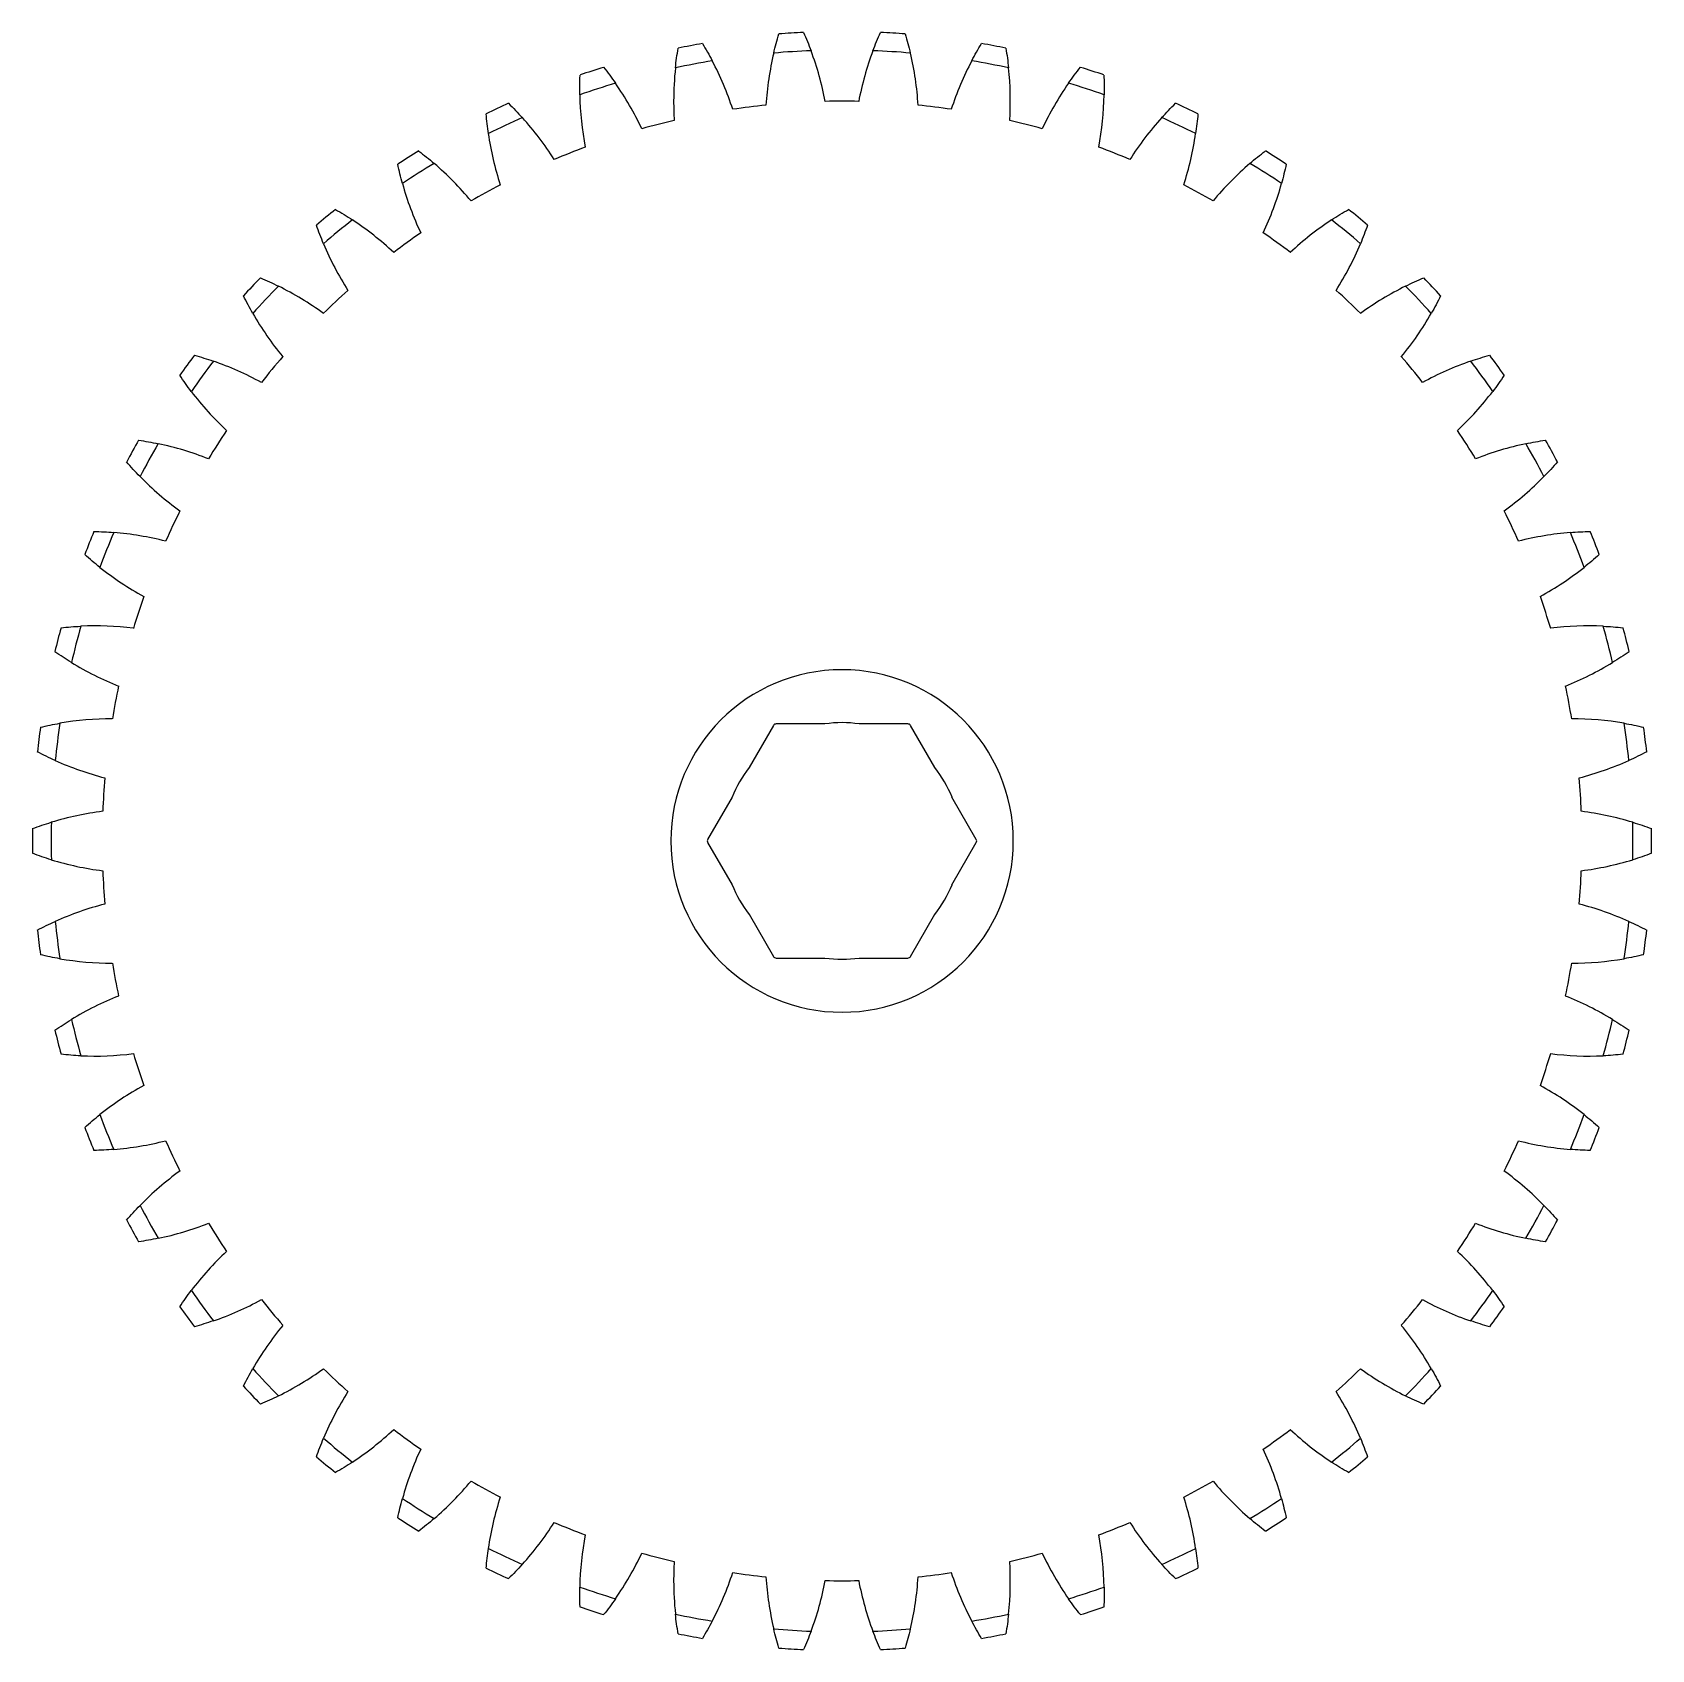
# Model space of a CAD drawing. Header units: inches. Extents: x 0 to 10.9, y 0 to 8.4.
# Drawn here: x 2.636 to 3.936, y 3.564 to 4.863 of the extents above; entities that cross this region are included whole.
import ezdxf

# ---------------------------------------------------------------- set-up
doc = ezdxf.new("R2010")
doc.units = ezdxf.units.IN
doc.header["$MEASUREMENT"] = 0

msp = doc.modelspace()

# ---------------------------------------------------------------- linework, layer by layer
at = {"color": 7, "linetype": 'Continuous', "lineweight": 25}
for p, q in [((3.2307, 4.3063), (3.2111, 4.2725)), ((3.2719, 4.3076), (3.2328, 4.3076)), ((3.3385, 4.3076), (3.2994, 4.3076)), ((3.3602, 4.2725), (3.3407, 4.3063)), ((3.1974, 4.2487), (3.1778, 4.2148)), ((3.3935, 4.2148), (3.3739, 4.2487)), ((3.1778, 4.2123), (3.1974, 4.1785)), ((3.3739, 4.1785), (3.3935, 4.2123)), ((3.2111, 4.1547), (3.2307, 4.1208)), ((3.3407, 4.1208), (3.3602, 4.1547)), ((3.2328, 4.1196), (3.2719, 4.1196)), ((3.2994, 4.1196), (3.3385, 4.1196))]:
    msp.add_line(p, q, dxfattribs=at)
for centre, radius, start, end in [((3.2857, 4.2136), 0.65, 92.7257, 94.4743), ((3.2857, 4.2136), 0.65, 85.5257, 87.2743), ((3.2857, 4.2136), 0.65, 99.9257, 101.6743), ((3.2857, 4.2136), 0.65, 78.3257, 80.0743), ((3.2857, 4.2136), 0.635, 99.4424, 102.1576), ((2.9602, 4.7237), 0.25, 18.0311, 27.7226), ((3.4741, 4.7886), 0.25, 166.6774, 176.3689), ((3.2857, 4.2136), 0.635, 92.2424, 94.9576), ((3.0267, 4.7604), 0.25, 10.8311, 20.5226), ((3.5446, 4.7604), 0.25, 159.4774, 169.1689), ((3.2857, 4.2136), 0.635, 85.0424, 87.7576), ((3.0973, 4.7886), 0.25, 3.6311, 13.3226), ((3.6111, 4.7237), 0.25, 152.2774, 161.9689), ((3.2857, 4.2136), 0.635, 77.8424, 80.5576), ((3.2857, 4.2136), 0.65, 107.1257, 108.8743), ((3.4005, 4.8077), 0.25, 173.8774, 180), ((3.1708, 4.8077), 0.25, 356.4311, 6.1226), ((3.2857, 4.2136), 0.65, 71.1257, 72.8743), ((3.2857, 4.2136), 0.635, 106.6424, 109.3576), ((3.3251, 4.8174), 0.25, 181.0774, 190.7689), ((2.8988, 4.6789), 0.25, 25.2311, 34.9226), ((3.6725, 4.6789), 0.25, 145.0774, 154.7689), ((3.2857, 4.2136), 0.635, 70.6424, 73.3576), ((3.2462, 4.8174), 0.25, 349.2311, 358.9226), ((3.2857, 4.2136), 0.65, 114.3257, 116.0743), ((3.4005, 4.8077), 0.25, 180, 183.5689), ((3.2857, 4.2136), 0.594, 95.9042, 98.4958), ((3.2857, 4.2136), 0.594, 88.7042, 91.2958), ((3.2857, 4.2136), 0.594, 81.5042, 84.0958), ((3.2857, 4.2136), 0.65, 63.9257, 65.6743), ((3.2857, 4.2136), 0.635, 113.8424, 116.5576), ((2.8436, 4.6267), 0.25, 32.4311, 42.1226), ((3.2857, 4.2136), 0.594, 103.1042, 105.6958), ((3.2857, 4.2136), 0.594, 74.3042, 76.8958), ((3.7278, 4.6267), 0.25, 137.8774, 147.5689), ((3.2857, 4.2136), 0.635, 63.4424, 66.1576), ((3.2491, 4.8176), 0.25, 188.2774, 197.9689), ((3.3222, 4.8176), 0.25, 342.0311, 351.7226), ((3.2857, 4.2136), 0.65, 121.5257, 123.2743), ((3.2857, 4.2136), 0.594, 110.3042, 112.8958), ((3.2857, 4.2136), 0.594, 67.1042, 69.6958), ((3.2857, 4.2136), 0.65, 56.7257, 58.4743), ((3.2857, 4.2136), 0.635, 121.0424, 123.7576), ((2.7953, 4.568), 0.25, 39.6311, 49.3226), ((3.7761, 4.568), 0.25, 130.6774, 140.3689), ((3.2857, 4.2136), 0.635, 56.2424, 58.9576), ((3.1737, 4.8082), 0.25, 195.4774, 205.1689), ((3.2857, 4.2136), 0.594, 117.5042, 120.0958), ((3.2857, 4.2136), 0.594, 59.9042, 62.4958), ((3.3976, 4.8082), 0.25, 334.8311, 344.5226), ((3.2857, 4.2136), 0.65, 128.7257, 130.4743), ((3.2857, 4.2136), 0.65, 49.5257, 51.2743), ((3.2857, 4.2136), 0.635, 128.2424, 130.9576), ((2.7547, 4.5038), 0.25, 46.8311, 56.5226), ((3.8166, 4.5038), 0.25, 123.4774, 133.1689), ((3.2857, 4.2136), 0.635, 49.0424, 51.7576), ((3.1001, 4.7895), 0.25, 202.6774, 212.3689), ((3.2857, 4.2136), 0.594, 124.7042, 127.2958), ((3.2857, 4.2136), 0.594, 52.7042, 55.2958), ((3.4712, 4.7895), 0.25, 327.6311, 337.3226), ((3.2857, 4.2136), 0.65, 135.9257, 137.6743), ((3.2857, 4.2136), 0.635, 135.4424, 138.1576), ((2.7225, 4.4349), 0.25, 54.0311, 63.7226), ((3.2857, 4.2136), 0.594, 131.9042, 134.4958), ((3.2857, 4.2136), 0.594, 45.5042, 48.0958), ((3.8488, 4.4349), 0.25, 116.2774, 125.9689), ((3.2857, 4.2136), 0.635, 41.8424, 44.5576), ((3.2857, 4.2136), 0.65, 42.3257, 44.0743), ((3.0294, 4.7617), 0.25, 209.8774, 219.5689), ((3.542, 4.7617), 0.25, 320.4311, 330.1226), ((3.2857, 4.2136), 0.65, 143.1257, 144.8743), ((3.2857, 4.2136), 0.594, 139.1042, 141.6958), ((3.2857, 4.2136), 0.594, 38.3042, 40.8958), ((3.2857, 4.2136), 0.65, 35.1257, 36.8743), ((3.2857, 4.2136), 0.635, 142.6424, 145.3576), ((2.6992, 4.3626), 0.25, 61.2311, 70.9226), ((3.8721, 4.3626), 0.25, 109.0774, 118.7689), ((3.2857, 4.2136), 0.635, 34.6424, 37.3576), ((2.9627, 4.7253), 0.25, 217.0774, 226.7689), ((3.6086, 4.7253), 0.25, 313.2311, 322.9226), ((3.2857, 4.2136), 0.594, 146.3042, 148.8958), ((3.2857, 4.2136), 0.594, 31.1042, 33.6958), ((3.2857, 4.2136), 0.65, 150.3257, 152.0743), ((3.2857, 4.2136), 0.635, 149.8424, 152.5576), ((2.6852, 4.2879), 0.25, 68.4311, 78.1226), ((3.8862, 4.2879), 0.25, 101.8774, 111.5689), ((3.2857, 4.2136), 0.635, 27.4424, 30.1576), ((3.2857, 4.2136), 0.65, 27.9257, 29.6743), ((2.9011, 4.6808), 0.25, 224.2774, 233.9689), ((3.6702, 4.6808), 0.25, 306.0311, 315.7226), ((3.2857, 4.2136), 0.594, 153.5042, 156.0958), ((3.2857, 4.2136), 0.594, 23.9042, 26.4958), ((3.2857, 4.2136), 0.65, 157.5257, 159.2743), ((3.2857, 4.2136), 0.635, 157.0424, 159.7576), ((2.6806, 4.2121), 0.25, 75.6311, 85.3226), ((3.8908, 4.2121), 0.25, 94.6774, 104.3689), ((3.2857, 4.2136), 0.635, 20.2424, 22.9576), ((3.2857, 4.2136), 0.65, 20.7257, 22.4743), ((2.8456, 4.6289), 0.25, 231.4774, 241.1689), ((3.7257, 4.6289), 0.25, 298.8311, 308.5226), ((3.2857, 4.2136), 0.594, 160.7042, 163.2958), ((3.2857, 4.2136), 0.594, 16.7042, 19.2958), ((3.2857, 4.2136), 0.65, 164.7257, 166.4743), ((3.2857, 4.2136), 0.635, 164.2424, 166.9576), ((2.6855, 4.1363), 0.25, 82.8311, 92.5226), ((3.8858, 4.1363), 0.25, 87.4774, 97.1689), ((3.2857, 4.2136), 0.635, 13.0424, 15.7576), ((3.2857, 4.2136), 0.65, 13.5257, 15.2743), ((2.797, 4.5704), 0.25, 238.6774, 248.3689), ((3.7743, 4.5704), 0.25, 291.6311, 301.3226), ((3.2857, 4.2136), 0.1375, 0, 180), ((3.2857, 4.2136), 0.594, 167.9042, 170.4958), ((3.2857, 4.2136), 0.594, 9.5042, 12.0958), ((3.2857, 4.2136), 0.65, 171.9257, 173.6743), ((3.2857, 4.2136), 0.635, 171.4424, 174.1576), ((2.6999, 4.0617), 0.25, 90.0311, 99.7226), ((3.2328, 4.3051), 0.0025, 90, 150), ((3.2857, 4.2136), 0.095, 81.6793, 98.3207), ((3.3385, 4.3051), 0.0025, 30, 90), ((3.8714, 4.0617), 0.25, 80.2774, 89.9689), ((3.2857, 4.2136), 0.635, 5.8424, 8.5576), ((3.2857, 4.2136), 0.65, 6.3257, 8.0743), ((2.7561, 4.5064), 0.25, 245.8774, 255.5689), ((3.8152, 4.5064), 0.25, 284.4311, 294.1226), ((3.2857, 4.2136), 0.594, 175.1042, 177.6958), ((3.2857, 4.2136), 0.095, 141.6793, 158.3207), ((3.2857, 4.2136), 0.095, 21.6793, 38.3207), ((3.2857, 4.2136), 0.594, 2.3042, 4.8958), ((3.2857, 4.2136), 0.635, 178.6424, 181.3576), ((2.7236, 3.9894), 0.25, 97.2311, 106.9226), ((3.8477, 3.9894), 0.25, 73.0774, 82.7689), ((3.2857, 4.2136), 0.635, 358.6424, 1.3576), ((3.2857, 4.2136), 0.65, 179.1257, 180), ((3.2857, 4.2136), 0.65, 180, 180.8743), ((3.2857, 4.2136), 0.1375, 180, 0), ((3.18, 4.2136), 0.0025, 150, 180), ((3.18, 4.2136), 0.0025, 180, 210), ((3.3913, 4.2136), 0.0025, 330, 30), ((3.2857, 4.2136), 0.65, 359.1257, 0.8743), ((2.7236, 4.4377), 0.25, 253.0774, 262.7689), ((3.2857, 4.2136), 0.594, 182.3042, 184.8958), ((3.2857, 4.2136), 0.594, 355.1042, 357.6958), ((3.8477, 4.4377), 0.25, 277.2311, 286.9226), ((3.2857, 4.2136), 0.095, 201.6793, 218.3207), ((3.2857, 4.2136), 0.095, 321.6793, 338.3207), ((2.7561, 3.9208), 0.25, 104.4311, 114.1226), ((3.8152, 3.9208), 0.25, 65.8774, 75.5689), ((3.2857, 4.2136), 0.635, 185.8424, 188.5576), ((3.2857, 4.2136), 0.635, 351.4424, 354.1576), ((3.2857, 4.2136), 0.65, 186.3257, 188.0743), ((3.2857, 4.2136), 0.65, 351.9257, 353.6743), ((2.6999, 4.3655), 0.25, 260.2774, 269.9689), ((3.2857, 4.2136), 0.594, 189.5042, 192.0958), ((3.2328, 4.1221), 0.0025, 210, 270), ((3.2857, 4.2136), 0.095, 261.6793, 278.3207), ((3.3385, 4.1221), 0.0025, 270, 330), ((3.2857, 4.2136), 0.594, 347.9042, 350.4958), ((3.8714, 4.3655), 0.25, 270.0311, 279.7226), ((2.797, 3.8567), 0.25, 111.6311, 121.3226), ((3.7743, 3.8567), 0.25, 58.6774, 68.3689), ((3.2857, 4.2136), 0.635, 193.0424, 195.7576), ((3.2857, 4.2136), 0.635, 344.2424, 346.9576), ((3.2857, 4.2136), 0.65, 193.5257, 195.2743), ((3.2857, 4.2136), 0.65, 344.7257, 346.4743), ((2.6855, 4.2909), 0.25, 267.4774, 277.1689), ((3.2857, 4.2136), 0.594, 196.7042, 199.2958), ((3.2857, 4.2136), 0.594, 340.7042, 343.2958), ((3.8858, 4.2909), 0.25, 262.8311, 272.5226), ((2.8456, 3.7983), 0.25, 118.8311, 128.5226), ((3.7257, 3.7983), 0.25, 51.4774, 61.1689), ((3.2857, 4.2136), 0.635, 200.2424, 202.9576), ((3.2857, 4.2136), 0.635, 337.0424, 339.7576), ((3.2857, 4.2136), 0.65, 200.7257, 202.4743), ((3.2857, 4.2136), 0.65, 337.5257, 339.2743), ((2.6806, 4.2151), 0.25, 274.6774, 284.3689), ((3.2857, 4.2136), 0.594, 203.9042, 206.4958), ((3.2857, 4.2136), 0.594, 333.5042, 336.0958), ((3.8908, 4.2151), 0.25, 255.6311, 265.3226), ((2.9011, 3.7464), 0.25, 126.0311, 135.7226), ((3.6702, 3.7464), 0.25, 44.2774, 53.9689), ((3.2857, 4.2136), 0.635, 207.4424, 210.1576), ((3.2857, 4.2136), 0.635, 329.8424, 332.5576), ((3.2857, 4.2136), 0.65, 207.9257, 209.6743), ((2.6852, 4.1392), 0.25, 281.8774, 291.5689), ((3.2857, 4.2136), 0.594, 211.1042, 213.6958), ((3.2857, 4.2136), 0.594, 326.3042, 328.8958), ((3.8862, 4.1392), 0.25, 248.4311, 258.1226), ((3.2857, 4.2136), 0.65, 330.3257, 332.0743), ((2.9627, 3.7019), 0.25, 133.2311, 142.9226), ((3.6086, 3.7019), 0.25, 37.0774, 46.7689), ((3.2857, 4.2136), 0.635, 214.6424, 217.3576), ((3.2857, 4.2136), 0.635, 322.6424, 325.3576), ((3.2857, 4.2136), 0.65, 215.1257, 216.8743), ((2.6992, 4.0645), 0.25, 289.0774, 298.7689), ((3.2857, 4.2136), 0.594, 218.3042, 220.8958), ((3.2857, 4.2136), 0.594, 319.1042, 321.6958), ((3.8721, 4.0645), 0.25, 241.2311, 250.9226), ((3.2857, 4.2136), 0.65, 323.1257, 324.8743), ((3.0294, 3.6654), 0.25, 140.4311, 150.1226), ((3.542, 3.6654), 0.25, 29.8774, 39.5689), ((3.2857, 4.2136), 0.635, 221.8424, 224.5576), ((2.7225, 3.9922), 0.25, 296.2774, 305.9689), ((3.2857, 4.2136), 0.594, 225.5042, 228.0958), ((3.2857, 4.2136), 0.594, 311.9042, 314.4958), ((3.8488, 3.9922), 0.25, 234.0311, 243.7226), ((3.2857, 4.2136), 0.635, 315.4424, 318.1576), ((3.2857, 4.2136), 0.65, 222.3257, 224.0743), ((3.1001, 3.6376), 0.25, 147.6311, 157.3226), ((3.4712, 3.6376), 0.25, 22.6774, 32.3689), ((3.2857, 4.2136), 0.65, 315.9257, 317.6743), ((3.2857, 4.2136), 0.635, 229.0424, 231.7576), ((2.7547, 3.9234), 0.25, 303.4774, 313.1689), ((3.2857, 4.2136), 0.594, 232.7042, 235.2958), ((3.2857, 4.2136), 0.594, 304.7042, 307.2958), ((3.8166, 3.9234), 0.25, 226.8311, 236.5226), ((3.2857, 4.2136), 0.635, 308.2424, 310.9576), ((3.2857, 4.2136), 0.65, 229.5257, 231.2743), ((3.1737, 3.6189), 0.25, 154.8311, 164.5226), ((3.3976, 3.6189), 0.25, 15.4774, 25.1689), ((3.2857, 4.2136), 0.65, 308.7257, 310.4743), ((2.7953, 3.8591), 0.25, 310.6774, 320.3689), ((3.2857, 4.2136), 0.594, 239.9042, 242.4958), ((3.2857, 4.2136), 0.594, 297.5042, 300.0958), ((3.7761, 3.8591), 0.25, 219.6311, 229.3226), ((3.2857, 4.2136), 0.635, 236.2424, 238.9576), ((3.2491, 3.6096), 0.25, 162.0311, 171.7226), ((3.3222, 3.6096), 0.25, 8.2774, 17.9689), ((3.2857, 4.2136), 0.635, 301.0424, 303.7576), ((3.2857, 4.2136), 0.65, 236.7257, 238.4743), ((2.8436, 3.8005), 0.25, 317.8774, 327.5689), ((3.2857, 4.2136), 0.594, 247.1042, 249.6958), ((3.2857, 4.2136), 0.594, 290.3042, 292.8958), ((3.7278, 3.8005), 0.25, 212.4311, 222.1226), ((3.2857, 4.2136), 0.65, 301.5257, 303.2743), ((3.3251, 3.6098), 0.25, 169.2311, 178.9226), ((3.2462, 3.6098), 0.25, 1.0774, 10.7689), ((3.2857, 4.2136), 0.635, 243.4424, 246.1576), ((2.8988, 3.7483), 0.25, 325.0774, 334.7689), ((3.2857, 4.2136), 0.594, 254.3042, 256.8958), ((3.2857, 4.2136), 0.594, 283.1042, 285.6958), ((3.6725, 3.7483), 0.25, 205.2311, 214.9226), ((3.2857, 4.2136), 0.635, 293.8424, 296.5576), ((3.2857, 4.2136), 0.65, 243.9257, 245.6743), ((3.4005, 3.6195), 0.25, 176.4311, 180), ((3.1708, 3.6195), 0.25, 353.8774, 3.5689), ((3.2857, 4.2136), 0.65, 294.3257, 296.0743), ((3.2857, 4.2136), 0.635, 250.6424, 253.3576), ((3.4005, 3.6195), 0.25, 180, 186.1226), ((2.9602, 3.7035), 0.25, 332.2774, 341.9689), ((3.2857, 4.2136), 0.594, 261.5042, 264.0958), ((3.4741, 3.6386), 0.25, 183.6311, 193.3226), ((3.0267, 3.6667), 0.25, 339.4774, 349.1689), ((3.2857, 4.2136), 0.594, 268.7042, 271.2958), ((3.5446, 3.6667), 0.25, 190.8311, 200.5226), ((3.0973, 3.6386), 0.25, 346.6774, 356.3689), ((3.2857, 4.2136), 0.594, 275.9042, 278.4958), ((3.6111, 3.7035), 0.25, 198.0311, 207.7226), ((3.2857, 4.2136), 0.635, 286.6424, 289.3576), ((3.2857, 4.2136), 0.65, 251.1257, 252.8743), ((3.2857, 4.2136), 0.635, 257.8424, 260.5576), ((3.2857, 4.2136), 0.635, 279.4424, 282.1576), ((3.2857, 4.2136), 0.65, 287.1257, 288.8743), ((3.2857, 4.2136), 0.65, 258.3257, 260.0743), ((3.2857, 4.2136), 0.635, 265.0424, 267.7576), ((3.2857, 4.2136), 0.635, 272.2424, 274.9576), ((3.2857, 4.2136), 0.65, 279.9257, 281.6743), ((3.2857, 4.2136), 0.65, 265.5257, 267.2743), ((3.2857, 4.2136), 0.65, 272.7257, 274.4743)]:
    msp.add_arc(centre, radius, start, end, dxfattribs=at)
for points in [[(3.2547, 4.8628), (3.2569, 4.858), (3.259, 4.8531), (3.2608, 4.8481)], [(3.3105, 4.8481), (3.3124, 4.8531), (3.3144, 4.858), (3.3166, 4.8628)], [(3.1519, 4.8343), (3.1525, 4.8396), (3.1532, 4.8449), (3.1541, 4.8501)], [(3.1736, 4.8539), (3.1764, 4.8493), (3.179, 4.8447), (3.1815, 4.84)], [(3.2308, 4.8462), (3.232, 4.8514), (3.2334, 4.8565), (3.235, 4.8616)], [(3.3364, 4.8616), (3.3379, 4.8565), (3.3393, 4.8514), (3.3405, 4.8462)], [(3.3898, 4.84), (3.3923, 4.8447), (3.3949, 4.8493), (3.3977, 4.8539)], [(3.4172, 4.8501), (3.4181, 4.8449), (3.4188, 4.8396), (3.4194, 4.8343)], [(3.0751, 4.8174), (3.0751, 4.8211), (3.0752, 4.8249), (3.0754, 4.8286)], [(3.0943, 4.8348), (3.0976, 4.8306), (3.1008, 4.8263), (3.1038, 4.822)], [(3.4675, 4.822), (3.4706, 4.8263), (3.4737, 4.8306), (3.4771, 4.8348)], [(3.4959, 4.8286), (3.4962, 4.8233), (3.4962, 4.818), (3.4961, 4.8127)], [(3.0752, 4.8127), (3.0752, 4.8142), (3.0751, 4.8158), (3.0751, 4.8174)], [(3.0018, 4.7816), (3.001, 4.7868), (3.0004, 4.7921), (3, 4.7974)], [(3.0179, 4.8059), (3.0217, 4.8021), (3.0254, 4.7983), (3.029, 4.7944)], [(3.5423, 4.7944), (3.5459, 4.7983), (3.5496, 4.8021), (3.5534, 4.8059)], [(3.5714, 4.7974), (3.5709, 4.7921), (3.5703, 4.7868), (3.5696, 4.7816)], [(2.9458, 4.7676), (2.9501, 4.7644), (2.9542, 4.7611), (2.9582, 4.7576)], [(3.6131, 4.7576), (3.6171, 4.7611), (3.6213, 4.7644), (3.6255, 4.7676)], [(2.9328, 4.7415), (2.9314, 4.7466), (2.9301, 4.7518), (2.929, 4.757)], [(3.6423, 4.757), (3.6412, 4.7518), (3.6399, 4.7466), (3.6385, 4.7415)], [(2.879, 4.7207), (2.8837, 4.718), (2.8882, 4.7152), (2.8926, 4.7123)], [(3.6787, 4.7123), (3.6831, 4.7152), (3.6877, 4.718), (3.6923, 4.7207)], [(2.8694, 4.6931), (2.8674, 4.698), (2.8655, 4.703), (2.8637, 4.708)], [(3.7076, 4.708), (3.7058, 4.703), (3.7039, 4.698), (3.7019, 4.6931)], [(2.8187, 4.6657), (2.8236, 4.6637), (2.8284, 4.6615), (2.8332, 4.6591)], [(3.7381, 4.6591), (3.7429, 4.6615), (3.7477, 4.6637), (3.7526, 4.6657)], [(2.8126, 4.6372), (2.81, 4.6418), (2.8075, 4.6465), (2.8051, 4.6513)], [(3.7662, 4.6513), (3.7639, 4.6465), (3.7614, 4.6418), (3.7587, 4.6372)], [(2.7657, 4.6036), (2.7708, 4.6022), (2.7759, 4.6006), (2.7809, 4.5989)], [(3.7904, 4.5989), (3.7954, 4.6006), (3.8005, 4.6022), (3.8056, 4.6036)], [(2.7632, 4.5745), (2.76, 4.5788), (2.757, 4.5831), (2.754, 4.5876)], [(3.8173, 4.5876), (3.8143, 4.5831), (3.8113, 4.5788), (3.8081, 4.5745)], [(2.7209, 4.5354), (2.7262, 4.5346), (2.7314, 4.5337), (2.7366, 4.5326)], [(3.8347, 4.5326), (3.8399, 4.5337), (3.8451, 4.5346), (3.8504, 4.5354)], [(2.7221, 4.5062), (2.7184, 4.51), (2.7148, 4.5139), (2.7113, 4.518)], [(3.86, 4.518), (3.8565, 4.5139), (3.8529, 4.51), (3.8492, 4.5062)], [(2.685, 4.4621), (2.6904, 4.462), (2.6957, 4.4617), (2.701, 4.4613)], [(3.8704, 4.4613), (3.8756, 4.4617), (3.881, 4.462), (3.8863, 4.4621)], [(2.6899, 4.4333), (2.6857, 4.4366), (2.6817, 4.44), (2.6777, 4.4436)], [(3.8936, 4.4436), (3.8896, 4.44), (3.8856, 4.4366), (3.8814, 4.4333)], [(2.6586, 4.3848), (2.6639, 4.3854), (2.6692, 4.3858), (2.6745, 4.386)], [(3.8968, 4.386), (3.9021, 4.3858), (3.9074, 4.3854), (3.9127, 4.3848)], [(2.667, 4.3569), (2.6625, 4.3596), (2.6581, 4.3625), (2.6537, 4.3656)], [(3.9176, 4.3656), (3.9133, 4.3625), (3.9088, 4.3596), (3.9043, 4.3569)], [(2.6421, 4.3049), (2.6473, 4.3061), (2.6525, 4.3072), (2.6577, 4.3081)], [(3.9136, 4.3081), (3.9188, 4.3072), (3.924, 4.3061), (3.9292, 4.3049)], [(2.654, 4.2782), (2.6491, 4.2804), (2.6443, 4.2827), (2.6396, 4.2852)], [(3.9317, 4.2852), (3.927, 4.2827), (3.9222, 4.2804), (3.9174, 4.2782)], [(2.6357, 4.2235), (2.6407, 4.2254), (2.6458, 4.2271), (2.6508, 4.2286)], [(3.9205, 4.2286), (3.9255, 4.2271), (3.9306, 4.2254), (3.9356, 4.2235)], [(2.6508, 4.1985), (2.6458, 4.2001), (2.6407, 4.2018), (2.6357, 4.2037)], [(3.9356, 4.2037), (3.9306, 4.2018), (3.9255, 4.2001), (3.9205, 4.1985)], [(2.6396, 4.142), (2.6443, 4.1445), (2.6491, 4.1468), (2.654, 4.1489)], [(3.9174, 4.1489), (3.9222, 4.1468), (3.927, 4.1445), (3.9317, 4.142)], [(2.6577, 4.1191), (2.6525, 4.12), (2.6473, 4.121), (2.6421, 4.1223)], [(3.9292, 4.1223), (3.924, 4.121), (3.9188, 4.12), (3.9136, 4.1191)], [(2.6537, 4.0616), (2.6581, 4.0646), (2.6625, 4.0675), (2.667, 4.0703)], [(3.9043, 4.0703), (3.9088, 4.0675), (3.9133, 4.0646), (3.9176, 4.0616)], [(2.6745, 4.0411), (2.6692, 4.0414), (2.6639, 4.0418), (2.6586, 4.0423)], [(3.9127, 4.0423), (3.9074, 4.0418), (3.9021, 4.0414), (3.8968, 4.0411)], [(2.6777, 3.9835), (2.6817, 3.9871), (2.6857, 3.9906), (2.6899, 3.9939)], [(3.8814, 3.9939), (3.8856, 3.9906), (3.8896, 3.9871), (3.8936, 3.9835)], [(2.701, 3.9659), (2.6957, 3.9655), (2.6904, 3.9652), (2.685, 3.9651)], [(3.8863, 3.9651), (3.881, 3.9652), (3.8756, 3.9655), (3.8704, 3.9659)], [(2.7113, 3.9092), (2.7148, 3.9132), (2.7184, 3.9171), (2.7221, 3.9209)], [(3.8492, 3.9209), (3.8529, 3.9171), (3.8565, 3.9132), (3.86, 3.9092)], [(2.7366, 3.8946), (2.7314, 3.8935), (2.7262, 3.8925), (2.7209, 3.8918)], [(3.8504, 3.8918), (3.8451, 3.8925), (3.8399, 3.8935), (3.8347, 3.8946)], [(2.754, 3.8396), (2.757, 3.844), (2.76, 3.8484), (2.7632, 3.8526)], [(3.8081, 3.8526), (3.8113, 3.8484), (3.8143, 3.844), (3.8173, 3.8396)], [(2.7809, 3.8283), (2.7759, 3.8265), (2.7708, 3.825), (2.7657, 3.8235)], [(3.8056, 3.8235), (3.8005, 3.825), (3.7954, 3.8265), (3.7904, 3.8283)], [(2.8051, 3.7759), (2.8075, 3.7807), (2.81, 3.7854), (2.8126, 3.79)], [(3.7587, 3.79), (3.7614, 3.7854), (3.7639, 3.7807), (3.7662, 3.7759)], [(2.8332, 3.768), (2.8284, 3.7657), (2.8236, 3.7635), (2.8187, 3.7614)], [(3.7526, 3.7614), (3.7477, 3.7635), (3.7429, 3.7657), (3.7381, 3.768)], [(2.8637, 3.7191), (2.8655, 3.7242), (2.8674, 3.7291), (2.8694, 3.734)], [(3.7019, 3.734), (3.7039, 3.7291), (3.7058, 3.7242), (3.7076, 3.7191)], [(2.8926, 3.7149), (2.8882, 3.7119), (2.8837, 3.7091), (2.879, 3.7065)], [(3.6923, 3.7065), (3.6877, 3.7091), (3.6831, 3.7119), (3.6787, 3.7149)], [(2.929, 3.6701), (2.9301, 3.6754), (2.9314, 3.6805), (2.9328, 3.6856)], [(3.6385, 3.6856), (3.6399, 3.6805), (3.6412, 3.6754), (3.6423, 3.6701)], [(2.9582, 3.6695), (2.9542, 3.6661), (2.9501, 3.6627), (2.9458, 3.6595)], [(3.6255, 3.6595), (3.6213, 3.6627), (3.6171, 3.6661), (3.6131, 3.6695)], [(3, 3.6297), (3.0004, 3.6351), (3.001, 3.6403), (3.0018, 3.6456)], [(3.5696, 3.6456), (3.5703, 3.6403), (3.5709, 3.6351), (3.5714, 3.6297)], [(3.029, 3.6328), (3.0254, 3.6288), (3.0217, 3.625), (3.0179, 3.6213)], [(3.5534, 3.6213), (3.5496, 3.625), (3.5459, 3.6288), (3.5423, 3.6328)], [(3.0751, 3.6098), (3.0751, 3.6113), (3.0752, 3.6129), (3.0752, 3.6145)], [(3.4961, 3.6145), (3.4962, 3.6092), (3.4962, 3.6039), (3.4959, 3.5985)], [(3.0754, 3.5985), (3.0752, 3.6023), (3.0751, 3.606), (3.0751, 3.6098)], [(3.1038, 3.6052), (3.1008, 3.6008), (3.0976, 3.5966), (3.0943, 3.5924)], [(3.4771, 3.5924), (3.4737, 3.5966), (3.4706, 3.6008), (3.4675, 3.6052)], [(3.1541, 3.577), (3.1532, 3.5823), (3.1525, 3.5876), (3.1519, 3.5928)], [(3.4194, 3.5928), (3.4188, 3.5876), (3.4181, 3.5823), (3.4172, 3.577)], [(3.1815, 3.5872), (3.179, 3.5825), (3.1764, 3.5779), (3.1736, 3.5733)], [(3.235, 3.5656), (3.2334, 3.5707), (3.232, 3.5758), (3.2308, 3.581)], [(3.2608, 3.5791), (3.259, 3.5741), (3.2569, 3.5692), (3.2547, 3.5643)], [(3.3166, 3.5643), (3.3144, 3.5692), (3.3124, 3.5741), (3.3105, 3.5791)], [(3.3405, 3.581), (3.3393, 3.5758), (3.3379, 3.5707), (3.3364, 3.5656)], [(3.3977, 3.5733), (3.3949, 3.5779), (3.3923, 3.5825), (3.3898, 3.5872)]]:
    msp.add_open_spline(points, degree=3, dxfattribs=at)

doc.saveas('drawing.dxf')
